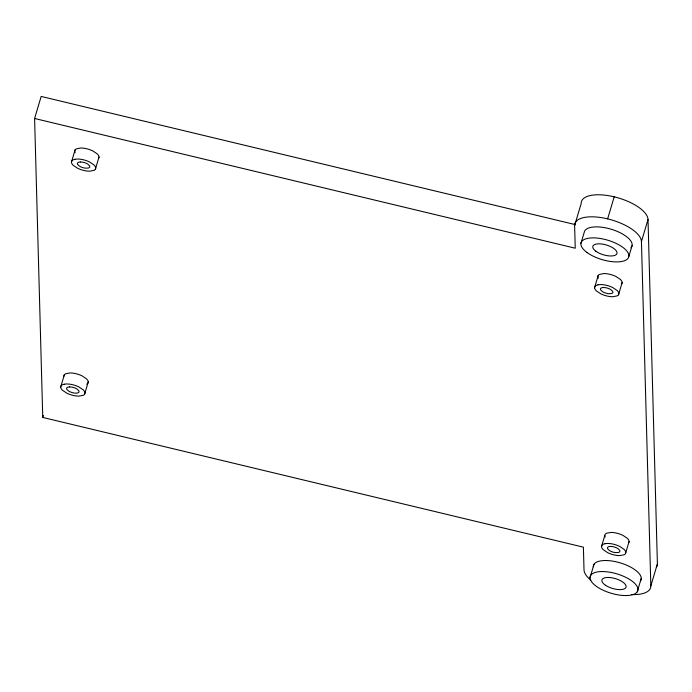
<?xml version="1.0" encoding="UTF-8"?>
<svg xmlns="http://www.w3.org/2000/svg" width="692" height="692" viewBox="0 0 692 692"><rect width="100%" height="100%" fill="white"/><g stroke="black" fill="none" stroke-linecap="round" stroke-linejoin="round"><path stroke-width="1.04" d="M590.778 580.13A34.609 14.082 16.6 0 1 584.013 569.853L583.391 547.164L42.748 417.432L34.6 118.479L41.174 96.439L575.51 224.666M71.432 162.196L75.091 149.896M95.358 169.306L99.017 157.006M42.748 417.432L43.345 415.425M60.671 387.131L64.33 374.83M84.588 394.241L88.256 381.941M34.6 118.479L575.242 248.212L574.619 225.523L581.193 203.483A34.609 14.082 16.6 0 1 614.202 196.822A34.609 14.082 16.6 0 1 648.015 219.52L657.4 563.85A34.609 14.082 16.6 0 1 656.362 567.371M580.943 243.368L584.23 232.348A24.86 10.112 16.6 0 1 612.792 229.735A24.86 10.112 16.6 0 1 630.922 247.797M574.619 225.523A34.609 14.082 16.6 0 1 607.628 218.862L614.202 196.822M594.558 287.742L598.217 275.442M628.838 256.429L632.125 245.409M618.475 294.853L622.134 282.552M631.58 594.549A34.609 14.082 16.6 0 0 650.826 585.882L641.441 241.56L648.015 219.52M589.991 577.794L594.021 564.239M601.512 546.533L604.799 535.513M625.819 552.527L629.097 541.507M637.237 591.842A24.86 10.112 16.6 0 0 607.498 571.877A24.86 10.112 16.6 0 0 597.222 586.928A24.86 10.112 16.6 0 0 637.237 591.842L641.268 578.287M650.826 585.882L657.4 563.85M86.699 384.224A12.586 5.121 16.6 0 0 86.552 378.887L82.054 375.86A12.586 5.121 16.6 0 0 69.901 372.945L65.506 373.836A12.586 5.121 16.6 0 0 63.958 376.111M605.206 536.983A12.586 5.121 16.6 0 1 606.452 533.264L610.915 532.425A12.586 5.121 16.6 0 1 623.068 535.426L627.497 538.462A12.586 5.121 16.6 0 1 628.673 542.779M598.295 278.201A12.586 5.121 16.6 0 1 599.393 274.447L603.787 273.556A12.586 5.121 16.6 0 1 615.941 276.471L620.439 279.49A12.586 5.121 16.6 0 1 621.762 283.832M75.169 152.655A12.586 5.121 16.6 0 1 76.276 148.901L80.67 148.01A12.586 5.121 16.6 0 1 92.814 150.925L97.312 153.944A12.586 5.121 16.6 0 1 98.636 158.286M607.628 218.862A34.609 14.082 16.6 0 1 641.441 241.56M593.278 566.774A24.86 10.112 16.6 0 1 620.118 562.83A24.86 10.112 16.6 0 1 640.524 580.822M74.892 159.272L72.989 159.913A12.586 5.121 16.6 0 0 73.136 165.258L77.634 168.277A12.586 5.121 16.6 0 0 89.787 171.192L94.173 170.301A12.586 5.121 16.6 0 0 94.034 164.964L89.528 161.945A12.586 5.121 16.6 0 0 77.383 159.03L74.892 159.272M64.122 384.207L62.228 384.856A12.586 5.121 16.6 0 0 62.366 390.193L66.873 393.212A12.586 5.121 16.6 0 0 79.018 396.127L83.412 395.244A12.586 5.121 16.6 0 0 83.265 389.899L78.767 386.88A12.586 5.121 16.6 0 0 66.614 383.965L64.122 384.207M598.009 284.819L596.106 285.459A12.586 5.121 16.6 0 0 596.253 290.804L600.751 293.823A12.586 5.121 16.6 0 0 612.904 296.738L617.299 295.847A12.586 5.121 16.6 0 0 617.152 290.51L612.654 287.491A12.586 5.121 16.6 0 0 600.5 284.576L598.009 284.819M605.102 543.67L603.164 544.284A12.586 5.121 16.6 0 0 603.121 549.578L607.55 552.614A12.586 5.121 16.6 0 0 619.703 555.607L624.167 554.768A12.586 5.121 16.6 0 0 624.21 549.483L619.781 546.446A12.586 5.121 16.6 0 0 607.628 543.445L605.102 543.67M80.333 161.997L79.122 162.118A6.453 2.63 16.6 0 0 77.582 164.376L79.225 165.985A6.453 2.63 16.6 0 0 85.263 168.139L88.04 168.104A6.453 2.63 16.6 0 0 89.579 165.846L87.936 164.229A6.453 2.63 16.6 0 0 81.898 162.075L80.333 161.997M603.407 287.526L602.196 287.638A6.453 2.63 16.6 0 0 600.647 289.896L602.299 291.514A6.453 2.63 16.6 0 0 608.337 293.668L611.114 293.624A6.453 2.63 16.6 0 0 612.654 291.367L611.001 289.758A6.453 2.63 16.6 0 0 604.964 287.604L603.407 287.526M69.572 386.932L68.361 387.053A6.453 2.63 16.6 0 0 66.821 389.311L68.465 390.919A6.453 2.63 16.6 0 0 75.999 393.16A6.453 2.63 16.6 0 0 78.819 390.781L77.175 389.163A6.453 2.63 16.6 0 0 71.138 387.01L69.572 386.932M610.422 546.438L609.211 546.559A6.453 2.63 16.6 0 0 607.671 548.817L609.315 550.434A6.453 2.63 16.6 0 0 615.352 552.588L618.129 552.545A6.453 2.63 16.6 0 0 619.669 550.287L618.017 548.678A6.453 2.63 16.6 0 0 611.979 546.524L610.422 546.438M605.5 585.259A12.594 5.121 16.6 0 0 625.767 587.75A12.594 5.121 16.6 0 0 610.699 577.638A12.594 5.121 16.6 0 0 605.5 585.259M586.894 252.416A24.86 10.112 16.6 0 0 627.635 258.817A24.86 10.112 16.6 0 0 600.146 238.463A24.86 10.112 16.6 0 0 586.894 252.416M595.777 251.17A12.594 5.121 16.6 0 0 616.416 254.414A12.594 5.121 16.6 0 0 602.49 244.112A12.594 5.121 16.6 0 0 595.777 251.17"/></g></svg>
